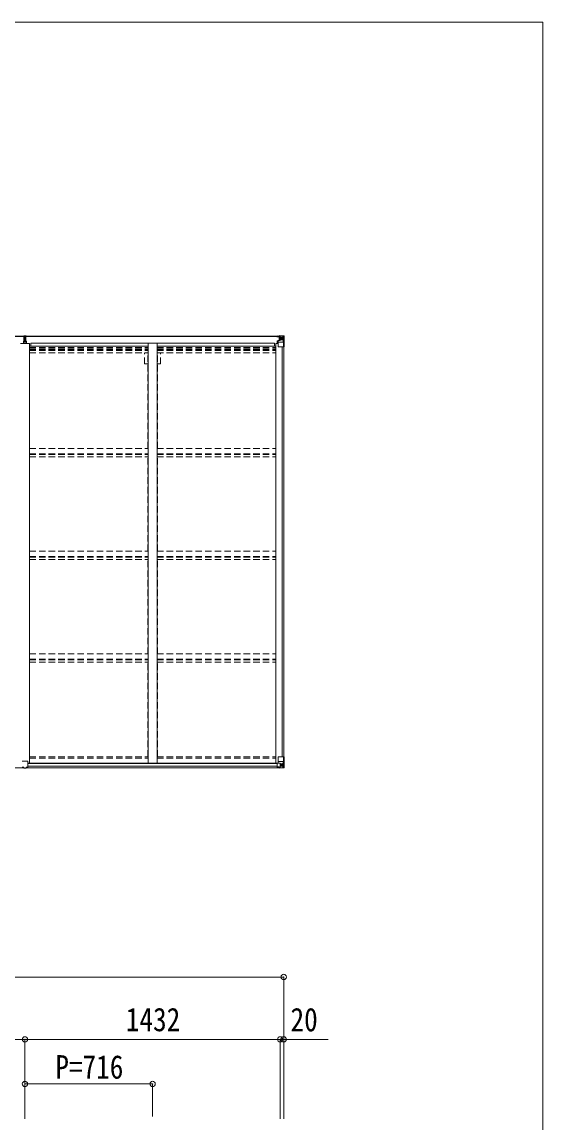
# Model space of a CAD drawing. Units: millimetres at full size, sheet at 1:30. Extents: x -8432 to 8432, y -5820 to 5820.
# Drawn here: x 5085 to 8008, y -357 to 5820 of the extents above; entities that cross this region are included whole.
import ezdxf
from ezdxf.enums import TextEntityAlignment as Align

# ---------------------------------------------------------------- set-up
doc = ezdxf.new("R2010")
doc.units = ezdxf.units.MM
doc.header["$LTSCALE"] = 30
doc.header["$PDMODE"] = 32
doc.header["$PDSIZE"] = 30
doc.linetypes.add('DASHED1', pattern=[1.8, 1.2, -0.6])
for name, color, linetype, lineweight in [('0-3_ELV2', 4, 'Continuous', 9), ('0-4_TABLE1', 6, 'Continuous', 9), ('0-6_OTH_LINE', 6, 'Continuous', 9), ('F-0_240', 7, 'Continuous', 9)]:
    doc.layers.add(name, color=color, linetype=linetype, lineweight=lineweight)
doc.styles.add('ＭＳ ゴシック', font='')
doc.styles.get('ＭＳ ゴシック').set_extended_font_data('MS Gothic')

msp = doc.modelspace()

# ---------------------------------------------------------------- linework, layer by layer
at = {"layer": '0-3_ELV2'}
for p, q in [((90.87, 4057.95), (5094.87, 4057.95)), ((90.87, 4055.8), (5094.87, 4055.8)), ((5076.37, 4015.83), (5126.37, 4015.83)), ((5107.87, 4057.95), (6531.87, 4057.95)), ((5107.87, 4055.8), (6531.87, 4055.8)), ((5126.37, 1661.85), (5126.37, 4015.83)), ((5133.87, 4017.66), (6500.87, 4017.66)), ((5133.87, 4002.15), (5133.87, 4017.66)), ((5792.37, 1661.85), (5792.37, 4017.66)), ((5842.37, 1661.85), (5842.37, 4017.66)), ((6500.87, 4002.15), (6500.87, 4017.66)), ((6508.37, 4015.83), (6508.37, 1661.85)), ((6508.37, 4015.83), (6521.37, 4015.83)), ((5126.37, 4002.15), (5792.37, 4002.15)), ((5842.37, 4002.15), (6508.37, 4002.15)), ((6543.67, 3997.18), (6543.67, 1697.87)), ((6553.37, 3997.18), (6553.37, 1697.87)), ((95.87, 1636.08), (5094.87, 1636.08)), ((5107.87, 1636.08), (6526.87, 1636.08)), ((5117.87, 1661.85), (6528.64, 1661.85)), ((5117.87, 1659.59), (6516.87, 1659.59)), ((5117.87, 1643.97), (6516.87, 1643.97))]:
    msp.add_line(p, q, dxfattribs=at)
at = {"layer": '0-3_ELV2', "linetype": 'DASHED1'}
for p, q in [((5126.37, 3993.75), (5792.37, 3993.75)), ((5126.37, 3985.55), (5792.37, 3985.55)), ((5126.37, 3981.63), (5792.37, 3981.63)), ((5126.37, 3976.55), (5792.37, 3976.55)), ((5126.37, 3963.54), (5792.37, 3963.54)), ((5772.17, 3901.95), (5772.17, 3963.54)), ((5789.87, 3427.8), (5789.87, 3963.54)), ((5842.37, 3993.75), (6508.37, 3993.75)), ((5842.37, 3985.55), (6508.37, 3985.55)), ((5842.37, 3981.63), (6508.37, 3981.63)), ((5842.37, 3976.55), (6508.37, 3976.55)), ((5842.37, 3963.54), (6508.37, 3963.54)), ((5844.87, 3427.8), (5844.87, 3963.54)), ((5862.57, 3901.95), (5862.57, 3963.54)), ((5772.17, 3901.95), (5789.87, 3901.95)), ((5844.87, 3901.95), (5862.57, 3901.95)), ((5126.37, 3427.8), (5792.37, 3427.8)), ((5126.37, 3398.07), (5792.37, 3398.07)), ((5842.37, 3427.8), (6508.34, 3427.8)), ((5842.37, 3398.07), (6508.34, 3398.07)), ((5126.37, 3393.52), (5792.37, 3393.52)), ((5126.37, 3380.51), (5792.37, 3380.51)), ((5789.87, 2851.6), (5789.87, 3380.51)), ((5842.37, 3393.52), (6508.34, 3393.52)), ((5842.37, 3380.51), (6508.34, 3380.51)), ((5844.87, 2851.6), (5844.87, 3380.51)), ((5126.37, 2851.73), (5792.37, 2851.73)), ((5842.37, 2851.73), (6508.34, 2851.73)), ((5126.37, 2821.99), (5792.37, 2821.99)), ((5126.37, 2817.44), (5792.37, 2817.44)), ((5126.37, 2804.43), (5792.37, 2804.43)), ((5789.87, 2275.52), (5789.87, 2803.24)), ((5842.37, 2821.99), (6508.34, 2821.99)), ((5842.37, 2817.44), (6508.34, 2817.44)), ((5842.37, 2804.43), (6508.34, 2804.43)), ((5844.87, 2275.52), (5844.87, 2803.24)), ((5126.37, 2275.65), (5792.37, 2275.65)), ((5126.37, 2245.91), (5792.37, 2245.91)), ((5126.37, 2241.36), (5792.37, 2241.36)), ((5126.37, 2228.35), (5792.37, 2228.35)), ((5789.87, 1698.02), (5789.87, 2227.16)), ((5842.37, 2275.65), (6508.34, 2275.65)), ((5842.37, 2245.91), (6508.34, 2245.91)), ((5842.37, 2241.36), (6508.34, 2241.36)), ((5842.37, 2228.35), (6508.34, 2228.35)), ((5844.87, 1698.02), (5844.87, 2227.16)), ((5126.37, 1698.02), (5792.37, 1698.02)), ((5126.37, 1689.68), (5792.37, 1689.68)), ((5842.37, 1698.02), (6508.37, 1698.02)), ((5842.37, 1689.68), (6508.37, 1689.68))]:
    msp.add_line(p, q, dxfattribs=at)
at = {"layer": '0-4_TABLE1'}
for p, q in [((5092.87, 4028.59), (5099.87, 4028.65)), ((5092.87, 4015.83), (5092.87, 4028.59)), ((5099.87, 4028.15), (5092.87, 4028.09)), ((5092.87, 4027.21), (5099.87, 4027.15)), ((5099.87, 4026.65), (5092.87, 4026.71)), ((5094.87, 4059.65), (5101.37, 4060.05)), ((5094.87, 4055.15), (5094.87, 4059.65)), ((5099.87, 4056.96), (5094.87, 4056.65)), ((5095.87, 4054.15), (5099.87, 4054.15)), ((5095.87, 4028.62), (5095.87, 4054.15)), ((5095.87, 4052.32), (5099.87, 4052.25)), ((5095.87, 4048.72), (5099.87, 4048.65)), ((5095.87, 4040.49), (5099.87, 4040.45)), ((5101.37, 4057.04), (5099.87, 4056.95)), ((5099.87, 4056.95), (5099.87, 4015.83)), ((5099.87, 4043.44), (5102.87, 4043.44)), ((5099.87, 4036.37), (5102.87, 4036.37)), ((5099.87, 4026.72), (5102.87, 4026.72)), ((5099.87, 4019.65), (5102.87, 4019.65)), ((5101.37, 4060.05), (5107.87, 4059.65)), ((5101.37, 4060.05), (5101.37, 4057.04)), ((5107.87, 4056.65), (5101.37, 4057.04)), ((5102.87, 4054.15), (5106.87, 4054.15)), ((5102.87, 4054.15), (5102.87, 4015.83)), ((5102.87, 4052.25), (5106.87, 4052.25)), ((5102.87, 4048.65), (5106.87, 4048.65)), ((5102.87, 4040.45), (5106.87, 4040.45)), ((5102.87, 4028.65), (5109.87, 4028.59)), ((5109.87, 4028.09), (5102.87, 4028.15)), ((5102.87, 4027.15), (5109.87, 4027.21)), ((5109.87, 4026.71), (5102.87, 4026.65)), ((5106.87, 4028.62), (5106.87, 4054.15)), ((5107.87, 4055.15), (5107.87, 4059.65)), ((5109.87, 4028.59), (5109.87, 4015.83)), ((6515.37, 4053.2), (6515.37, 4055.8)), ((6521.37, 4054.88), (6515.37, 4054.88)), ((6516.37, 4055.8), (6516.37, 4054.88)), ((6516.37, 4053.15), (6531.38, 4053.02)), ((6521.92, 4032.09), (6516.87, 4032.05)), ((6516.87, 4015.83), (6516.87, 4032.05)), ((6516.87, 4030.33), (6521.37, 4030.3)), ((6516.87, 4020.18), (6521.37, 4020.18)), ((6517.87, 4032.06), (6517.87, 4030.32)), ((6521.57, 4058.38), (6519.88, 4057.95)), ((6531.38, 4053.18), (6521.37, 4053.27)), ((6521.37, 3998.18), (6521.37, 4031.28)), ((6545.37, 4023.85), (6521.37, 4023.85)), ((6521.57, 4058.38), (6521.87, 4058.38)), ((6521.87, 4058.38), (6521.87, 4057.95)), ((6532.55, 4033.82), (6522.2, 4032.17)), ((6522.2, 4031.54), (6532.55, 4033.19)), ((6522.2, 4032.17), (6522.2, 4031.54)), ((6523.37, 4054.11), (6523.37, 4055.8)), ((6523.37, 4055.14), (6531.37, 4055.14)), ((6523.37, 4055.11), (6531.37, 4055.11)), ((6523.37, 4054.11), (6531.87, 4054.11)), ((6526.87, 4057.95), (6526.87, 4060.58)), ((6526.87, 4060.58), (6554.43, 4058.89)), ((6533.37, 4059.29), (6526.87, 4059.69)), ((6526.87, 4058.77), (6531.87, 4058.68)), ((6527.87, 4033.08), (6527.87, 4053.04)), ((6531.76, 4052.81), (6527.87, 4052.81)), ((6527.87, 4049.18), (6531.87, 4049.18)), ((6527.87, 4040.98), (6531.87, 4040.98)), ((6531.37, 4055.14), (6531.37, 4053.18)), ((6531.38, 4053.02), (6531.38, 4053.18)), ((6531.87, 4054.47), (6533.37, 4054.47)), ((6531.87, 4050.94), (6545.37, 4050.94)), ((6531.87, 4037.38), (6545.37, 4037.38)), ((6532.55, 4033.19), (6532.55, 4033.82)), ((6533.37, 4034.08), (6533.37, 4060.18)), ((6533.37, 4060.06), (6545.37, 4059.28)), ((6539.89, 4043.74), (6539.89, 4042.78)), ((6547.71, 4050.88), (6545.37, 4050.94)), ((6545.37, 4037.38), (6547.71, 4037.41)), ((6545.37, 4037.38), (6545.37, 4037.38)), ((6551.98, 4024.06), (6545.37, 4023.85)), ((6545.46, 4059.28), (6553.39, 4058.8)), ((6547.71, 4037.41), (6547.71, 4050.88)), ((6551.98, 4024.06), (6547.84, 4036.15)), ((6548.56, 4054.39), (6551.29, 4058.06)), ((6552.53, 4057.83), (6552.53, 4057.76)), ((6552.53, 3997.18), (6552.53, 4057.76)), ((6554.43, 4058.85), (6554.43, 4058.88)), ((6555.37, 4057.89), (6555.37, 3997.18)), ((6555.37, 3997.18), (6522.37, 3997.18)), ((5116.87, 1673.26), (5085.87, 1673.26)), ((5117.87, 1639.94), (5117.87, 1672.26)), ((6521.37, 1696.87), (6521.37, 1663.77)), ((6545.37, 1671.2), (6521.37, 1671.2)), ((6555.37, 1697.87), (6522.37, 1697.87)), ((6551.98, 1670.99), (6545.37, 1671.2)), ((6551.98, 1670.99), (6547.84, 1658.91)), ((6552.53, 1697.87), (6552.53, 1637.29)), ((6555.37, 1637.16), (6555.37, 1697.87)), ((5094.87, 1639.17), (5085.87, 1639.23)), ((5107.87, 1639.17), (5116.87, 1639.23)), ((5117.87, 1639.94), (5117.87, 1639.91)), ((6516.87, 1660.72), (6516.87, 1640.56)), ((6526.87, 1661.66), (6517.87, 1661.63)), ((6517.87, 1639.85), (6526.87, 1639.79)), ((6522.2, 1663.52), (6532.55, 1661.86)), ((6522.2, 1662.88), (6522.2, 1663.52)), ((6529.85, 1661.66), (6522.2, 1662.88)), ((6533.37, 1661.66), (6526.87, 1661.66)), ((6526.87, 1634.47), (6526.87, 1640.42)), ((6532.55, 1661.86), (6532.55, 1661.66)), ((6533.37, 1661.66), (6533.37, 1634.87)), ((6533.37, 1657.67), (6545.37, 1657.67)), ((6545.37, 1644.11), (6533.37, 1644.11)), ((6533.37, 1634.99), (6545.37, 1635.77)), ((6540.85, 1651.31), (6540.85, 1652.27)), ((6545.37, 1657.67), (6545.37, 1657.67)), ((6545.37, 1657.67), (6547.71, 1657.64)), ((6547.71, 1644.17), (6545.37, 1644.11)), ((6545.46, 1635.78), (6553.39, 1636.25)), ((6547.71, 1657.64), (6547.71, 1644.17)), ((6548.56, 1640.66), (6551.29, 1637)), ((6552.53, 1637.22), (6552.53, 1637.29)), ((6554.43, 1636.21), (6554.43, 1636.16))]:
    msp.add_line(p, q, dxfattribs=at)
for points in [[(6521.37, 4054.88), (6521.37, 4053.26), (6515.37, 4053.31)], [(6526.87, 4059.18), (6531.87, 4059.18), (6531.87, 4033.72)], [(6538.93, 4045.66), (6537.97, 4045.66), (6537.97, 4044.7), (6538.93, 4044.7)], [(6540.85, 4046.62), (6540.85, 4047.58), (6539.89, 4047.58), (6539.89, 4046.62)], [(6539.89, 4042.78), (6540.85, 4042.78), (6540.85, 4043.74)], [(6541.81, 4044.7), (6542.77, 4044.7), (6542.77, 4045.66), (6541.81, 4045.66)], [(5101.37, 1633.75), (5094.87, 1634.14), (5094.87, 1639.17)], [(5101.37, 1633.75), (5107.87, 1634.14), (5107.87, 1639.17)], [(6516.87, 1640.56), (6516.88, 1640.46), (6526.87, 1640.42)], [(6554.43, 1636.16), (6545.37, 1635.61), (6526.87, 1634.47)], [(6538.93, 1650.35), (6537.97, 1650.35), (6537.97, 1649.39), (6538.93, 1649.39)], [(6540.85, 1652.27), (6539.89, 1652.27), (6539.89, 1651.31)], [(6539.89, 1648.43), (6539.89, 1647.47), (6540.85, 1647.47), (6540.85, 1648.43)], [(6541.81, 1649.39), (6542.77, 1649.39), (6542.77, 1650.35), (6541.81, 1650.35)]]:
    msp.add_lwpolyline(points, dxfattribs=at)
for centre in [(6540.37, 4045.18), (6540.37, 1649.87)]:
    msp.add_circle(centre, 5.3, dxfattribs=at)
for centre, radius, start, end in [((5095.87, 4055.15), 1, 180, 270), ((5106.87, 4055.15), 1, 270, 0), ((6516.24, 4060.84), 7.69, 263.56574, 271.03001), ((6522.31, 4031.24), 0.937, 96.73234, 177.67791), ((6522.31, 4030.6), 0.937, 96.73234, 177.67791), ((6531.37, 4055.64), 0.5, 270.00309, 0.00198), ((6531.37, 4055.61), 0.5, 269.99891, 359.99891), ((6531.37, 4052.68), 0.5, 359.95536, 89.47105), ((6531.36, 4052.51), 0.513, 358.95293, 88.11972), ((6532.44, 4034.75), 0.937, 276.73234, 357.67791), ((6532.44, 4034.12), 0.937, 276.73234, 357.67791), ((6538.93, 4046.62), 0.96, 270, 0), ((6538.93, 4043.74), 0.96, 0, 90), ((6541.81, 4046.62), 0.96, 180, 270), ((6541.81, 4043.74), 0.96, 90, 180), ((6551.25, 4057.89), 1.28, 357.54105, 48.82169), ((6553.22, 4071.5), 12.7, 264.89689, 270.75534), ((6554.37, 4057.89), 0.999, 0.04917, 86.5576), ((6554.37, 4057.89), 1, 359.99921, 86.49983), ((6554.37, 4057.85), 0.999, 0.04917, 86.5576), ((6522.37, 3998.18), 1, 180, 270), ((5085.87, 1672.26), 1, 90, 180), ((5116.87, 1672.26), 1, 0, 90), ((6522.37, 1696.87), 1, 90, 180), ((6522.31, 1664.45), 0.937, 182.32209, 263.26766), ((6522.31, 1663.81), 0.937, 182.32209, 263.26766), ((6532.44, 1660.93), 0.937, 50.93398, 83.26766), ((6538.93, 1651.31), 0.96, 270, 0), ((6538.93, 1648.43), 0.96, 0, 90), ((6541.81, 1651.31), 0.96, 180, 270), ((6541.81, 1648.43), 0.96, 90, 180), ((6551.25, 1637.16), 1.28, 311.17831, 2.45895), ((6553.22, 1623.55), 12.7, 89.24466, 95.10311), ((6554.37, 1637.2), 0.999, 273.4424, 359.95083), ((6554.37, 1637.16), 0.999, 273.4424, 359.95083), ((6554.37, 1637.16), 1, 273.50017, 0.00079)]:
    msp.add_arc(centre, radius, start, end, dxfattribs=at)
for centre, major_axis, ratio, start_param, end_param in [((5099.9, 4056.95), (0.18, -2.99), 0.008711, 3.1415927, 4.7113235), ((4928, 4046.44), (171.87, 10.52), 0.017422, 6.2821194, 6.2831848), ((6627.12, 4050.94), (-81.75, 0), 0.061163, 6.2824128, 6.2831853), ((6550.58, 4050.8), (-0.03, 5), 0.573921, 0.7672717, 1.551125), ((6549.11, 4037.43), (0, 3), 0.468246, 1.5772882, 2.0127935), ((6552.24, 4055.87), (0.02, 3), 0.466854, 0.125683, 0.7596956), ((6551.26, 4026.41), (-0.85, 2.32), 0.403757, 3.0087805, 3.9744392), ((6552.43, 4058.97), (-2, 0.12), 0.060933, 2.0712557, 3.1453404), ((6353.43, 4071.2), (-201, 12.36), 0.060933, 3.1453404, 3.145839), ((6551.26, 1668.64), (-0.85, -2.32), 0.403757, 2.3087461, 3.2744049), ((5085.87, 1639.94), (1, -0.012), 0.707053, 3.2044821, 4.7211143), ((5116.87, 1639.94), (-1, -0.012), 0.707053, 3.2044821, 4.7211143), ((6517.87, 1660.72), (-1, -0.021), 0.906239, 4.6936843, 6.2644806), ((6517.87, 1640.55), (-1, 0.012), 0.707053, 0.1587743, 1.5795216), ((6627.12, 1644.11), (-81.75, 0), 0.061163, 0, 0.0007725), ((6549.11, 1657.62), (0, -3), 0.468246, 4.2703918, 4.7058971), ((6550.58, 1644.25), (-0.03, -5), 0.573921, 4.7320603, 5.5159136), ((6552.24, 1639.18), (0.02, -3), 0.466854, 5.5234897, 6.1575023), ((6552.43, 1636.08), (-2, -0.12), 0.060933, 3.1378449, 4.2119296), ((6353.43, 1623.85), (-201, -12.36), 0.060933, 3.1373463, 3.1378449)]:
    msp.add_ellipse(centre, major_axis=major_axis, ratio=ratio, start_param=start_param, end_param=end_param, dxfattribs=at)
at = {"layer": '0-6_OTH_LINE'}
for p, q in [((69.37, 461.87), (6553.37, 461.87)), ((6553.37, 461.87), (6553.37, -330.78)), ((89.37, 111.87), (5101.37, 111.87)), ((5101.37, 111.87), (5101.37, -333.54)), ((5101.37, 111.87), (6533.37, 111.87)), ((6533.37, 111.87), (6533.37, -333.54)), ((6533.37, 111.87), (6553.37, 111.87)), ((6553.37, 111.87), (6553.37, -333.54)), ((5101.37, -138.13), (5101.37, -320.58)), ((5101.37, -138.13), (5817.37, -138.13)), ((5817.37, -138.13), (5817.37, -320.58))]:
    msp.add_line(p, q, dxfattribs=at)
at = {"layer": '0-6_OTH_LINE', "lineweight": 18}
msp.add_line((6802.21, 111.87), (6553.37, 111.87), dxfattribs=at)
at = {"layer": '0-6_OTH_LINE'}
for p in [(6553.37, 461.87), (5101.37, 111.87), (6533.37, 111.87), (6553.37, 111.87), (5101.37, -138.13), (5817.37, -138.13)]:
    msp.add_point(p, dxfattribs=at)
at = {"layer": 'F-0_240', "color": 5}
for p, q in [((-8432.06, 5820), (8007.94, 5820)), ((8007.94, 5820), (8007.94, -5820))]:
    msp.add_line(p, q, dxfattribs=at)

# ---------------------------------------------------------------- texts
at = {"layer": '0-6_OTH_LINE', "color": 7, "style": 'ＭＳ ゴシック', "width": 0.85}
for s, p in [('1432', (5667.37, 117.87)), ('20', (6591.46, 117.51)), ('P=716', (5271.87, -148.13))]:
    msp.add_text(s, height=132, dxfattribs=at).set_placement(p, align=Align.BOTTOM_LEFT)

doc.saveas('drawing.dxf')
